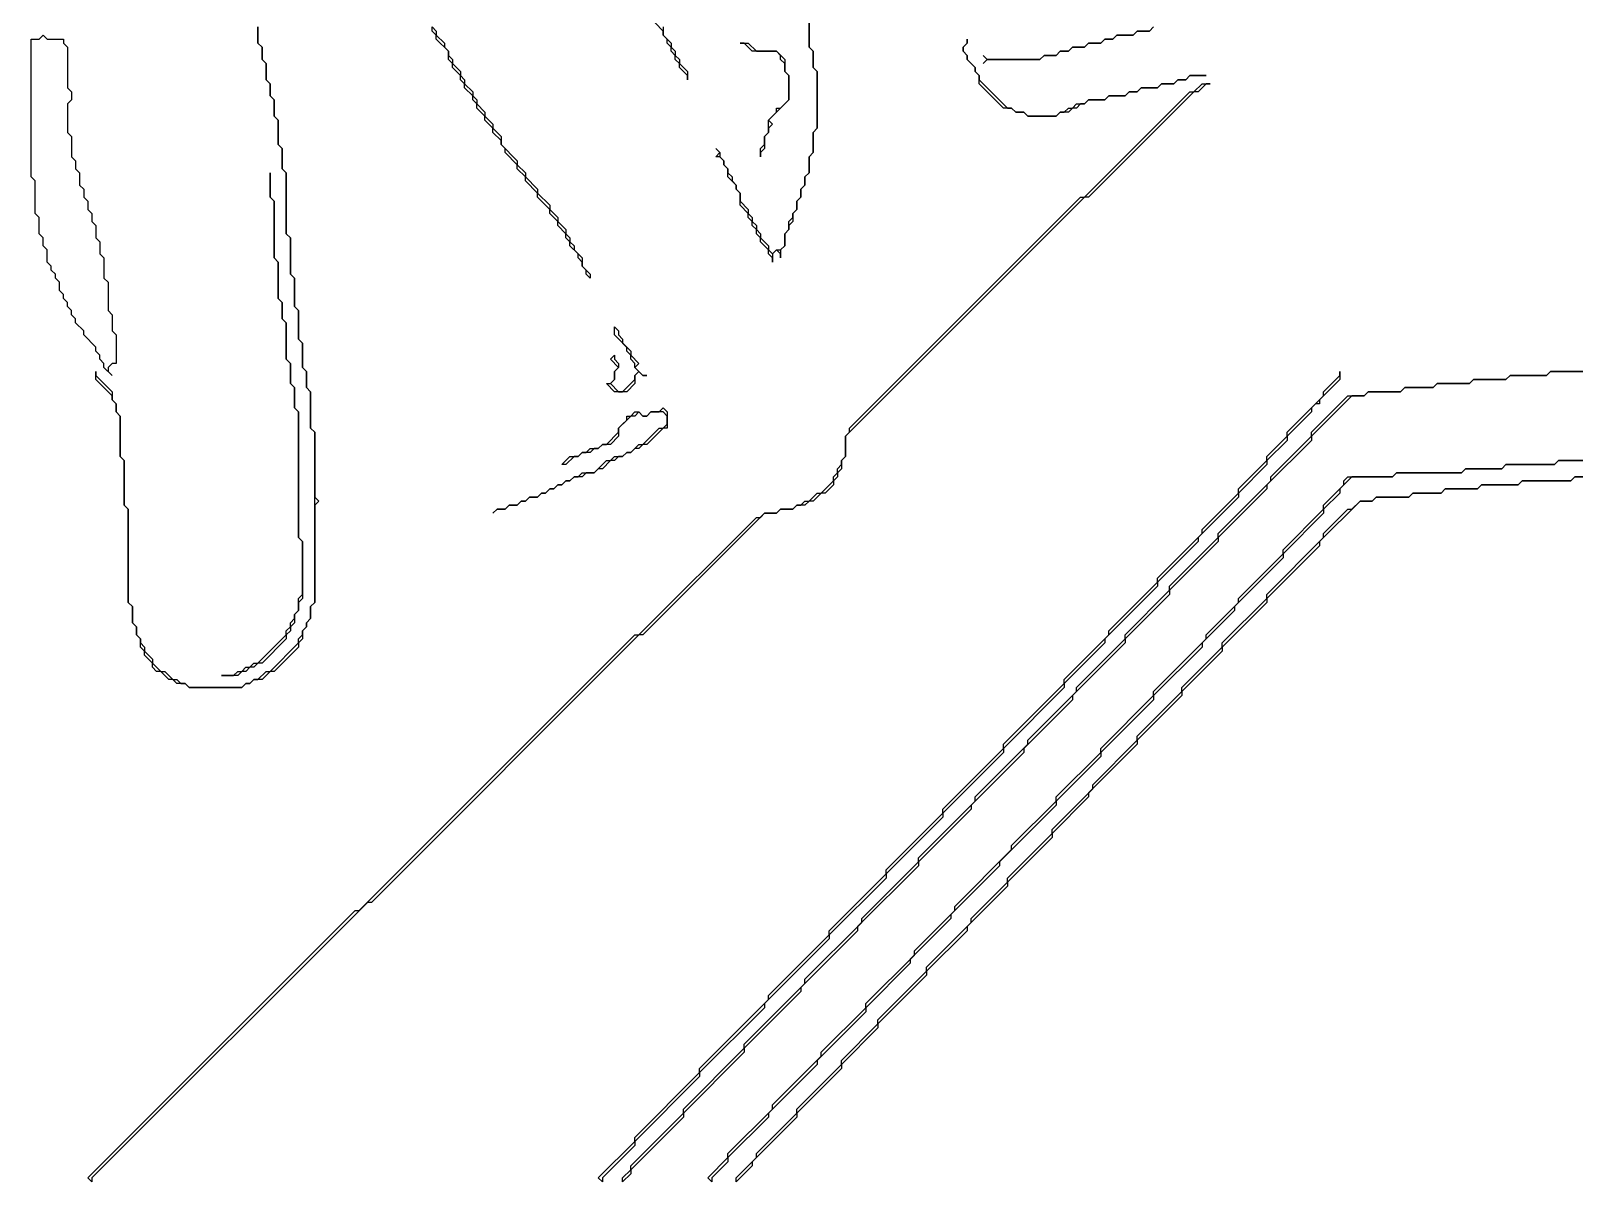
# Model space of a CAD drawing. Header units: metres. Extents: x 0 to 38.4, y 0 to 28.8.
# Drawn here: x 23.04 to 38.36, y 0 to 11.36 of the extents above; entities that cross this region are included whole.
import ezdxf

# ---------------------------------------------------------------- set-up
doc = ezdxf.new("R2010")
doc.units = ezdxf.units.M

msp = doc.modelspace()

# ---------------------------------------------------------------- linework, layer by layer
for points in [[(25.28, 11.4), (25.28, 11.24), (25.32, 11.2), (25.32, 11.08), (25.36, 11.04), (25.36, 10.88), (25.4, 10.84), (25.4, 10.72), (25.44, 10.68), (25.44, 10.52), (25.48, 10.48), (25.48, 10.24), (25.52, 10.2), (25.52, 10), (25.56, 9.96), (25.56, 9.36), (25.6, 9.32), (25.6, 8.96), (25.64, 8.92), (25.64, 8.64), (25.68, 8.6), (25.68, 8.32), (25.72, 8.28), (25.72, 8.04), (25.76, 8), (25.76, 7.84), (25.8, 7.8), (25.8, 7.44), (25.84, 7.4), (25.84, 6.76), (25.88, 6.72), (25.84, 6.68), (25.84, 5.72), (25.8, 5.68), (25.8, 5.56), (25.76, 5.52), (25.76, 5.48), (25.72, 5.44), (25.72, 5.36), (25.68, 5.32), (25.68, 5.28), (25.44, 5.04), (25.4, 5.04), (25.32, 4.96), (25.24, 4.96), (25.2, 4.92), (25.16, 4.92), (25.12, 4.88), (24.6, 4.88), (24.56, 4.92), (24.48, 4.92), (24.44, 4.96), (24.4, 4.96), (24.32, 5.04), (24.28, 5.04), (24.24, 5.08), (24.24, 5.12), (24.16, 5.2), (24.16, 5.24), (24.12, 5.28), (24.12, 5.36), (24.08, 5.4), (24.08, 5.48), (24.04, 5.52), (24.04, 5.68), (24, 5.72), (24, 6.64), (23.96, 6.68), (23.96, 7.12), (23.92, 7.16), (23.92, 7.56), (23.88, 7.6), (23.88, 7.68), (23.84, 7.72), (23.84, 7.76), (23.68, 7.92), (23.68, 8), (23.68, 7.96), (23.84, 7.8), (23.84, 7.72), (23.88, 7.68), (23.88, 7.6), (23.92, 7.56), (23.92, 7.16), (23.96, 7.12), (23.96, 6.68), (24, 6.64), (24, 5.72), (24.04, 5.68), (24.04, 5.52), (24.08, 5.48), (24.08, 5.4), (24.12, 5.36), (24.12, 5.32), (24.16, 5.28), (24.16, 5.24), (24.24, 5.16), (24.24, 5.12), (24.32, 5.04), (24.36, 5.04), (24.44, 4.96), (24.48, 4.96), (24.52, 4.92), (24.56, 4.92), (24.6, 4.88), (25.12, 4.88), (25.16, 4.92), (25.2, 4.92), (25.24, 4.96), (25.28, 4.96), (25.36, 5.04), (25.4, 5.04), (25.68, 5.32), (25.68, 5.36), (25.72, 5.4), (25.72, 5.44), (25.76, 5.48), (25.76, 5.52), (25.8, 5.56), (25.8, 5.68), (25.84, 5.72), (25.84, 7.4), (25.8, 7.44), (25.8, 7.8), (25.76, 7.84), (25.76, 8), (25.72, 8.04), (25.72, 8.28), (25.68, 8.32), (25.68, 8.6), (25.64, 8.64), (25.64, 8.92), (25.6, 8.96), (25.6, 9.32), (25.56, 9.36), (25.56, 9.96), (25.52, 10), (25.52, 10.2), (25.48, 10.24), (25.48, 10.48), (25.44, 10.52), (25.44, 10.68), (25.4, 10.72), (25.4, 10.84), (25.36, 10.88), (25.36, 11.04), (25.32, 11.08), (25.32, 11.2), (25.28, 11.24), (25.28, 11.4)], [(27, 11.4), (27.04, 11.36), (27.04, 11.32), (27.12, 11.24), (27.12, 11.2), (27.16, 11.16), (27.16, 11.12), (27.2, 11.08), (27.2, 11.04), (27.28, 10.96), (27.28, 10.92), (27.32, 10.88), (27.32, 10.84), (27.4, 10.76), (27.4, 10.72), (27.44, 10.68), (27.44, 10.64), (27.52, 10.56), (27.52, 10.52), (27.6, 10.44), (27.6, 10.4), (27.68, 10.32), (27.68, 10.24), (27.84, 10.08), (27.84, 10.04), (27.92, 9.96), (27.92, 9.92), (28.04, 9.8), (28.04, 9.76), (28.16, 9.64), (28.16, 9.6), (28.24, 9.52), (28.24, 9.48), (28.32, 9.4), (28.32, 9.36), (28.36, 9.32), (28.36, 9.28), (28.4, 9.24), (28.4, 9.2), (28.48, 9.12), (28.48, 9.04), (28.56, 8.96), (28.56, 8.92), (28.52, 8.96), (28.52, 9), (28.48, 9.04), (28.48, 9.08), (28.44, 9.12), (28.44, 9.16), (28.36, 9.24), (28.36, 9.28), (28.32, 9.32), (28.32, 9.36), (28.24, 9.44), (28.24, 9.48), (28.16, 9.56), (28.16, 9.6), (28.04, 9.72), (28.04, 9.76), (27.92, 9.88), (27.92, 9.92), (27.84, 10), (27.84, 10.04), (27.72, 10.16), (27.72, 10.2), (27.68, 10.24), (27.68, 10.28), (27.6, 10.36), (27.6, 10.4), (27.52, 10.48), (27.52, 10.52), (27.44, 10.6), (27.44, 10.64), (27.4, 10.68), (27.4, 10.72), (27.32, 10.8), (27.32, 10.84), (27.28, 10.88), (27.28, 10.92), (27.2, 11), (27.2, 11.04), (27.16, 11.08), (27.16, 11.16), (27.04, 11.28), (27.04, 11.32), (27, 11.36), (27, 11.4)], [(29.28, 11.4), (29.28, 11.32), (29.36, 11.24), (29.36, 11.2), (29.4, 11.16), (29.4, 11.12), (29.44, 11.08), (29.44, 11.04), (29.52, 10.96), (29.52, 10.88), (29.52, 10.92), (29.44, 11), (29.44, 11.04), (29.4, 11.08), (29.4, 11.12), (29.36, 11.16), (29.36, 11.2), (29.32, 11.24), (29.32, 11.28), (29.28, 11.32), (29.28, 11.36), (29.2, 11.44)], [(30.72, 11.44), (30.72, 11.2), (30.76, 11.16), (30.76, 11), (30.8, 10.96), (30.8, 10.4), (30.76, 10.36), (30.76, 10.16), (30.72, 10.12), (30.72, 9.96), (30.68, 9.92), (30.68, 9.84), (30.64, 9.8), (30.64, 9.72), (30.6, 9.68), (30.6, 9.6), (30.56, 9.56), (30.56, 9.48), (30.52, 9.44), (30.52, 9.4), (30.48, 9.36), (30.48, 9.24), (30.44, 9.2), (30.44, 9.12), (30.44, 9.16), (30.4, 9.2), (30.36, 9.16), (30.36, 9.08), (30.36, 9.12), (30.32, 9.16), (30.32, 9.2), (30.24, 9.28), (30.24, 9.32), (30.2, 9.36), (30.2, 9.4), (30.16, 9.44), (30.16, 9.48), (30.12, 9.52), (30.12, 9.56), (30.04, 9.64), (30.04, 9.76), (30, 9.8), (30, 9.84), (29.92, 9.92), (29.92, 10), (29.88, 10.04), (29.88, 10.08), (29.84, 10.12), (29.8, 10.12), (29.84, 10.16), (29.8, 10.2), (29.84, 10.16), (29.84, 10.12), (29.88, 10.08), (29.88, 10.04), (29.92, 10), (29.92, 9.96), (29.96, 9.92), (29.96, 9.88), (30, 9.84), (30, 9.8), (30.04, 9.76), (30.04, 9.68), (30.12, 9.6), (30.12, 9.56), (30.16, 9.52), (30.16, 9.48), (30.2, 9.44), (30.2, 9.4), (30.24, 9.36), (30.24, 9.32), (30.32, 9.24), (30.32, 9.2), (30.36, 9.16), (30.4, 9.2), (30.44, 9.2), (30.48, 9.24), (30.48, 9.36), (30.52, 9.4), (30.52, 9.48), (30.56, 9.52), (30.56, 9.56), (30.6, 9.6), (30.6, 9.68), (30.64, 9.72), (30.64, 9.8), (30.68, 9.84), (30.68, 9.92), (30.72, 9.96), (30.72, 10.12), (30.76, 10.16), (30.76, 10.36), (30.8, 10.4), (30.8, 10.96), (30.76, 11), (30.76, 11.16), (30.72, 11.2), (30.72, 11.44)], [(34.12, 11.4), (34.08, 11.36), (33.96, 11.36), (33.92, 11.32), (33.76, 11.32), (33.72, 11.28), (33.64, 11.28), (33.6, 11.24), (33.48, 11.24), (33.44, 11.2), (33.32, 11.2), (33.28, 11.16), (33.2, 11.16), (33.16, 11.12), (33.04, 11.12), (33, 11.08), (32.48, 11.08), (32.44, 11.04), (32.48, 11.08), (32.44, 11.12), (32.48, 11.08), (33, 11.08), (33.04, 11.12), (33.16, 11.12), (33.2, 11.16), (33.28, 11.16), (33.32, 11.2), (33.44, 11.2), (33.48, 11.24), (33.6, 11.24), (33.64, 11.28), (33.72, 11.28), (33.76, 11.32), (33.92, 11.32), (33.96, 11.36), (34.08, 11.36), (34.12, 11.4)]]:
    msp.add_lwpolyline(points)
for points in [[(23.84, 7.96), (23.76, 8.04), (23.76, 8.08), (23.72, 8.12), (23.72, 8.16), (23.68, 8.2), (23.68, 8.24), (23.56, 8.36), (23.56, 8.4), (23.48, 8.48), (23.48, 8.52), (23.44, 8.56), (23.44, 8.6), (23.4, 8.64), (23.4, 8.68), (23.36, 8.72), (23.36, 8.76), (23.32, 8.8), (23.32, 8.88), (23.28, 8.92), (23.28, 8.96), (23.24, 9), (23.24, 9.04), (23.2, 9.08), (23.2, 9.2), (23.16, 9.24), (23.16, 9.32), (23.12, 9.36), (23.12, 9.52), (23.08, 9.56), (23.08, 9.88), (23.04, 9.92), (23.04, 11.28), (23.12, 11.28), (23.16, 11.32), (23.2, 11.28), (23.36, 11.28), (23.36, 11.24), (23.4, 11.2), (23.4, 10.8), (23.44, 10.76), (23.44, 10.68), (23.4, 10.64), (23.4, 10.36), (23.44, 10.32), (23.44, 10.12), (23.48, 10.08), (23.48, 10), (23.52, 9.96), (23.52, 9.84), (23.56, 9.8), (23.56, 9.72), (23.6, 9.68), (23.6, 9.6), (23.64, 9.56), (23.64, 9.48), (23.68, 9.44), (23.68, 9.32), (23.72, 9.28), (23.72, 9.16), (23.76, 9.12), (23.76, 8.92), (23.8, 8.88), (23.8, 8.6), (23.84, 8.56), (23.84, 8.4), (23.88, 8.36), (23.88, 8.08), (23.84, 8.08), (23.8, 8.04), (23.8, 8)], [(30.24, 10.12), (30.24, 10.2), (30.28, 10.24), (30.28, 10.32), (30.32, 10.36), (30.32, 10.48), (30.4, 10.56), (30.4, 10.6), (30.44, 10.6), (30.52, 10.68), (30.52, 10.92), (30.48, 10.96), (30.48, 11.04), (30.44, 11.08), (30.44, 11.12), (30.4, 11.16), (30.16, 11.16), (30.08, 11.24), (30.04, 11.24), (30.12, 11.24), (30.2, 11.16), (30.4, 11.16), (30.48, 11.08), (30.48, 10.96), (30.52, 10.92), (30.52, 10.68), (30.32, 10.48), (30.36, 10.44), (30.32, 10.4), (30.32, 10.36), (30.28, 10.32), (30.28, 10.2), (30.24, 10.16)], [(32.88, 10.52), (32.84, 10.56), (32.76, 10.56), (32.72, 10.6), (32.64, 10.6), (32.4, 10.84), (32.4, 10.92), (32.36, 10.96), (32.36, 11), (32.28, 11.08), (32.28, 11.12), (32.24, 11.16), (32.24, 11.2), (32.28, 11.24), (32.28, 11.28), (32.28, 11.24), (32.24, 11.2), (32.24, 11.16), (32.28, 11.12), (32.28, 11.08), (32.36, 11), (32.36, 10.96), (32.4, 10.92), (32.4, 10.88), (32.68, 10.6), (32.72, 10.6), (32.76, 10.56), (32.84, 10.56), (32.88, 10.52), (33.16, 10.52), (33.2, 10.56), (33.24, 10.56), (33.28, 10.6), (33.32, 10.6), (33.36, 10.64), (33.44, 10.64), (33.48, 10.68), (33.64, 10.68), (33.68, 10.72), (33.84, 10.72), (33.88, 10.76), (33.96, 10.76), (34, 10.8), (34.16, 10.8), (34.2, 10.84), (34.32, 10.84), (34.36, 10.88), (34.44, 10.88), (34.48, 10.92), (34.64, 10.92), (34.48, 10.92), (34.44, 10.88), (34.36, 10.88), (34.32, 10.84), (34.2, 10.84), (34.16, 10.8), (34, 10.8), (33.96, 10.76), (33.88, 10.76), (33.84, 10.72), (33.68, 10.72), (33.64, 10.68), (33.48, 10.68), (33.44, 10.64), (33.4, 10.64), (33.36, 10.6), (33.32, 10.6), (33.28, 10.56), (33.2, 10.56), (33.16, 10.52)], [(23.64, 0), (23.6, 0.04), (26.24, 2.68), (26.28, 2.68), (29, 5.4), (29.04, 5.4), (30.2, 6.56), (30.24, 6.56), (30.28, 6.6), (30.4, 6.6), (30.44, 6.64), (30.56, 6.64), (30.6, 6.68), (30.64, 6.68), (30.68, 6.72), (30.72, 6.72), (30.8, 6.8), (30.84, 6.8), (30.96, 6.92), (30.96, 6.96), (31, 7), (31, 7.04), (31.04, 7.08), (31.04, 7.12), (31.08, 7.16), (31.08, 7.36), (31.12, 7.4), (31.12, 7.44), (33.4, 9.72), (33.44, 9.72), (34.48, 10.76), (34.52, 10.76), (34.6, 10.84), (34.68, 10.84), (34.64, 10.84), (34.56, 10.76), (34.52, 10.76), (33.48, 9.72), (33.44, 9.72), (31.08, 7.36), (31.08, 7.16), (31.04, 7.12), (31.04, 7.04), (31, 7), (31, 6.96), (30.96, 6.92), (30.96, 6.88), (30.88, 6.8), (30.84, 6.8), (30.76, 6.72), (30.72, 6.72), (30.68, 6.68), (30.6, 6.68), (30.56, 6.64), (30.44, 6.64), (30.4, 6.6), (30.28, 6.6), (29.08, 5.4), (29.04, 5.4), (26.4, 2.76), (26.36, 2.76), (23.64, 0.04)], [(24.92, 5), (25.04, 5), (25.08, 5.04), (25.12, 5.04), (25.16, 5.08), (25.2, 5.08), (25.24, 5.12), (25.28, 5.12), (25.56, 5.4), (25.56, 5.44), (25.6, 5.48), (25.6, 5.52), (25.64, 5.56), (25.64, 5.6), (25.68, 5.64), (25.68, 5.76), (25.72, 5.8), (25.72, 6.32), (25.68, 6.36), (25.68, 7.6), (25.64, 7.64), (25.64, 7.84), (25.6, 7.88), (25.6, 8.08), (25.56, 8.12), (25.56, 8.48), (25.52, 8.52), (25.52, 8.68), (25.48, 8.72), (25.48, 9.08), (25.44, 9.12), (25.44, 9.68), (25.4, 9.72), (25.4, 9.96), (25.4, 9.72), (25.44, 9.68), (25.44, 9.12), (25.48, 9.08), (25.48, 8.72), (25.52, 8.68), (25.52, 8.52), (25.56, 8.48), (25.56, 8.12), (25.6, 8.08), (25.6, 7.88), (25.64, 7.84), (25.64, 7.64), (25.68, 7.6), (25.68, 6.36), (25.72, 6.32), (25.72, 5.76), (25.68, 5.72), (25.68, 5.64), (25.64, 5.6), (25.64, 5.52), (25.6, 5.48), (25.6, 5.44), (25.56, 5.4), (25.56, 5.36), (25.32, 5.12), (25.28, 5.12), (25.24, 5.08), (25.2, 5.08), (25.16, 5.04), (25.12, 5.04), (25.08, 5)], [(28.8, 7.8), (28.72, 7.88), (28.76, 7.88), (28.8, 7.92), (28.8, 8), (28.84, 8.04), (28.76, 8.12), (28.8, 8.16), (28.8, 8.12), (28.84, 8.08), (28.84, 8.04), (28.8, 8), (28.8, 7.92), (28.76, 7.88), (28.84, 7.8), (28.88, 7.8), (29, 7.92), (29, 7.96), (29.04, 8), (29, 8.04), (29, 8.08), (28.96, 8.12), (28.96, 8.16), (28.92, 8.2), (28.92, 8.24), (28.8, 8.36), (28.8, 8.44), (28.84, 8.4), (28.84, 8.36), (28.88, 8.32), (28.88, 8.28), (28.96, 8.2), (28.96, 8.16), (29.04, 8.08), (29, 8.04), (29.08, 7.96), (29.12, 7.96), (29.08, 7.96), (29.04, 8), (29, 7.96), (29, 7.88), (28.92, 7.8)], [(28.68, 0), (28.64, 0.04), (29, 0.4), (29, 0.44), (29.64, 1.08), (29.64, 1.12), (30.32, 1.8), (30.32, 1.84), (30.92, 2.44), (30.92, 2.48), (31.48, 3.04), (31.48, 3.08), (32.04, 3.64), (32.04, 3.68), (32.64, 4.28), (32.64, 4.32), (33.24, 4.92), (33.24, 4.96), (33.68, 5.4), (33.68, 5.44), (34.16, 5.92), (34.16, 5.96), (34.6, 6.4), (34.6, 6.44), (34.96, 6.8), (34.96, 6.84), (35.24, 7.12), (35.24, 7.16), (35.44, 7.36), (35.44, 7.4), (35.8, 7.76), (35.8, 7.8), (35.96, 7.96), (35.96, 8), (35.96, 7.92), (35.76, 7.72), (35.76, 7.68), (35.72, 7.68), (35.68, 7.64), (35.68, 7.6), (35.44, 7.36), (35.44, 7.32), (35.24, 7.12), (35.24, 7.08), (34.96, 6.8), (34.96, 6.76), (34.56, 6.36), (34.56, 6.32), (34.16, 5.92), (34.16, 5.88), (33.64, 5.36), (33.64, 5.32), (33.24, 4.92), (33.24, 4.88), (32.64, 4.28), (32.64, 4.24), (32.04, 3.64), (32.04, 3.6), (31.48, 3.04), (31.48, 3), (30.92, 2.44), (30.92, 2.4), (30.28, 1.76), (30.28, 1.72), (29.64, 1.08), (29.64, 1.04), (29, 0.4), (29, 0.36), (28.68, 0.04)], [(28.88, 0), (28.88, 0.04), (28.96, 0.12), (28.96, 0.16), (29.48, 0.68), (29.48, 0.72), (30.08, 1.32), (30.08, 1.36), (30.68, 1.96), (30.68, 2), (31.24, 2.56), (31.24, 2.6), (31.8, 3.16), (31.8, 3.2), (32.36, 3.76), (32.36, 3.8), (32.88, 4.32), (32.88, 4.36), (33.36, 4.84), (33.36, 4.88), (33.84, 5.36), (33.84, 5.4), (34.28, 5.84), (34.28, 5.88), (34.76, 6.36), (34.76, 6.4), (35.28, 6.92), (35.28, 6.96), (35.68, 7.36), (35.68, 7.4), (36.04, 7.76), (36.2, 7.76), (36.24, 7.8), (36.56, 7.8), (36.6, 7.84), (36.88, 7.84), (36.92, 7.88), (37.24, 7.88), (37.28, 7.92), (37.6, 7.92), (37.64, 7.96), (38, 7.96), (38.04, 8), (38.36, 8), (38.04, 8), (38, 7.96), (37.64, 7.96), (37.6, 7.92), (37.28, 7.92), (37.24, 7.88), (36.92, 7.88), (36.88, 7.84), (36.6, 7.84), (36.56, 7.8), (36.24, 7.8), (36.2, 7.76), (36.08, 7.76), (35.68, 7.36), (35.68, 7.32), (35.24, 6.88), (35.24, 6.84), (34.76, 6.36), (34.76, 6.32), (34.28, 5.84), (34.28, 5.8), (33.84, 5.36), (33.84, 5.32), (33.32, 4.8), (33.32, 4.76), (32.84, 4.28), (32.84, 4.24), (32.32, 3.72), (32.32, 3.68), (31.8, 3.16), (31.8, 3.12), (31.2, 2.52), (31.2, 2.48), (30.64, 1.92), (30.64, 1.88), (30.08, 1.32), (30.08, 1.28), (29.48, 0.68), (29.48, 0.64), (28.96, 0.12), (28.96, 0.08)], [(27.6, 6.6), (27.64, 6.64), (27.72, 6.64), (27.76, 6.68), (27.84, 6.68), (27.88, 6.72), (27.92, 6.72), (27.96, 6.76), (28.04, 6.76), (28.08, 6.8), (28.12, 6.8), (28.16, 6.84), (28.2, 6.84), (28.24, 6.88), (28.28, 6.88), (28.32, 6.92), (28.36, 6.92), (28.4, 6.96), (28.44, 6.96), (28.48, 7), (28.6, 7), (28.72, 7.12), (28.76, 7.12), (28.8, 7.16), (28.88, 7.16), (28.92, 7.2), (28.96, 7.2), (29.04, 7.28), (29.08, 7.28), (29.24, 7.44), (29.28, 7.44), (29.32, 7.48), (29.32, 7.56), (29.28, 7.6), (29.16, 7.6), (29.12, 7.56), (29.08, 7.56), (29.04, 7.6), (29, 7.56), (28.96, 7.56), (28.84, 7.44), (28.84, 7.36), (28.76, 7.28), (28.68, 7.28), (28.64, 7.24), (28.6, 7.24), (28.56, 7.2), (28.48, 7.2), (28.44, 7.16), (28.4, 7.16), (28.32, 7.08), (28.28, 7.08), (28.36, 7.16), (28.44, 7.16), (28.48, 7.2), (28.52, 7.2), (28.56, 7.24), (28.64, 7.24), (28.68, 7.28), (28.72, 7.28), (28.84, 7.4), (28.84, 7.44), (28.92, 7.52), (28.92, 7.56), (28.96, 7.56), (29, 7.6), (29.04, 7.6), (29.08, 7.56), (29.12, 7.56), (29.16, 7.6), (29.24, 7.6), (29.28, 7.64), (29.32, 7.6), (29.32, 7.44), (29.28, 7.44), (29.12, 7.28), (29.08, 7.28), (29.04, 7.24), (29, 7.24), (28.96, 7.2), (28.92, 7.2), (28.88, 7.16), (28.84, 7.16), (28.8, 7.12), (28.76, 7.12), (28.68, 7.04), (28.64, 7.04), (28.6, 7), (28.52, 7), (28.48, 6.96), (28.4, 6.96), (28.36, 6.92), (28.32, 6.92), (28.28, 6.88), (28.24, 6.88), (28.2, 6.84), (28.16, 6.84), (28.12, 6.8), (28.08, 6.8), (28.04, 6.76), (27.96, 6.76), (27.92, 6.72), (27.88, 6.72), (27.84, 6.68), (27.76, 6.68), (27.72, 6.64), (27.64, 6.64)], [(29.76, 0), (29.72, 0.04), (29.92, 0.24), (29.92, 0.28), (30.36, 0.72), (30.36, 0.76), (30.84, 1.24), (30.84, 1.28), (31.28, 1.72), (31.28, 1.76), (31.76, 2.24), (31.76, 2.28), (32.16, 2.68), (32.16, 2.72), (32.72, 3.28), (32.72, 3.32), (33.16, 3.76), (33.16, 3.8), (33.6, 4.24), (33.6, 4.28), (34.12, 4.8), (34.12, 4.84), (34.64, 5.36), (34.64, 5.4), (34.96, 5.72), (34.96, 5.76), (35.4, 6.2), (35.4, 6.24), (35.8, 6.64), (35.8, 6.68), (36, 6.88), (36, 6.92), (36.04, 6.96), (36.48, 6.96), (36.52, 7), (37.16, 7), (37.2, 7.04), (37.56, 7.04), (37.6, 7.08), (38.08, 7.08), (38.12, 7.12), (38.36, 7.12), (38.12, 7.12), (38.08, 7.08), (37.6, 7.08), (37.56, 7.04), (37.2, 7.04), (37.16, 7), (36.52, 7), (36.48, 6.96), (36.08, 6.96), (35.96, 6.84), (35.96, 6.8), (35.8, 6.64), (35.8, 6.6), (35.4, 6.2), (35.4, 6.16), (34.92, 5.68), (34.92, 5.64), (34.6, 5.32), (34.6, 5.28), (34.12, 4.8), (34.12, 4.76), (33.6, 4.24), (33.6, 4.2), (33.16, 3.76), (33.16, 3.72), (32.6, 3.16), (32.6, 3.12), (32.12, 2.64), (32.12, 2.6), (31.72, 2.2), (31.72, 2.16), (31.28, 1.72), (31.28, 1.68), (30.8, 1.2), (30.8, 1.16), (30.32, 0.68), (30.32, 0.64), (29.92, 0.24), (29.92, 0.2), (29.76, 0.04)], [(30, 0), (30, 0.04), (30.2, 0.24), (30.2, 0.28), (30.6, 0.68), (30.6, 0.72), (31.04, 1.16), (31.04, 1.2), (31.4, 1.56), (31.4, 1.6), (31.88, 2.08), (31.88, 2.12), (32.32, 2.56), (32.32, 2.6), (32.68, 2.96), (32.68, 3), (33.12, 3.44), (33.12, 3.48), (33.52, 3.88), (33.52, 3.92), (33.96, 4.36), (33.96, 4.4), (34.4, 4.84), (34.4, 4.88), (34.8, 5.28), (34.8, 5.32), (35.24, 5.76), (35.24, 5.8), (35.8, 6.36), (35.8, 6.4), (36.04, 6.64), (36.08, 6.64), (36.16, 6.72), (36.28, 6.72), (36.32, 6.76), (36.64, 6.76), (36.68, 6.8), (36.96, 6.8), (37, 6.84), (37.32, 6.84), (37.36, 6.88), (37.72, 6.88), (37.76, 6.92), (38.24, 6.92), (38.28, 6.96), (38.36, 6.96), (38.28, 6.96), (38.24, 6.92), (37.76, 6.92), (37.72, 6.88), (37.36, 6.88), (37.32, 6.84), (37, 6.84), (36.96, 6.8), (36.68, 6.8), (36.64, 6.76), (36.32, 6.76), (36.28, 6.72), (36.16, 6.72), (35.76, 6.32), (35.76, 6.28), (35.24, 5.76), (35.24, 5.72), (34.8, 5.28), (34.8, 5.24), (34.4, 4.84), (34.4, 4.8), (33.96, 4.36), (33.96, 4.32), (33.48, 3.84), (33.48, 3.8), (33.12, 3.44), (33.12, 3.4), (32.68, 2.96), (32.68, 2.92), (32.28, 2.52), (32.28, 2.48), (31.88, 2.08), (31.88, 2.04), (31.4, 1.56), (31.4, 1.52), (31.04, 1.16), (31.04, 1.12), (30.6, 0.68), (30.6, 0.64), (30.16, 0.2), (30.16, 0.16)]]:
    msp.add_lwpolyline(points, close=True)

doc.saveas('drawing.dxf')
